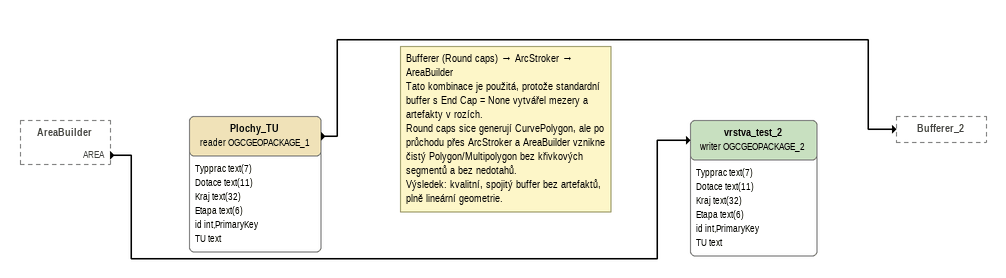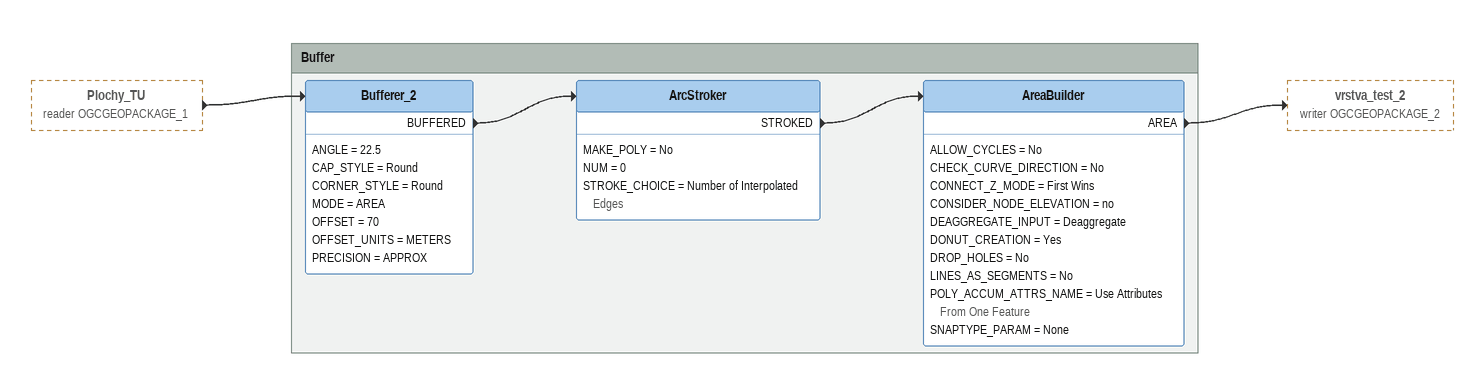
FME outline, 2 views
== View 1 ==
AreaBuilder [outside]
    AREA -> vrstva_test_2 (writer OGCGEOPACKAGE_2)
Note: Bufferer (Round caps) → ArcStroker → AreaBuilder / Tato kombinace je použitá, protože standardní buffer s End Cap = None vytvářel mezery a artefakty v rozích. / Round caps sice generují CurvePolygon, ale po průchodu přes ArcStroker a AreaBuilder vznikne čistý Polygon/Multipolygon bez křivkových segmentů a bez nedotahů. / Výsledek: kvalitní, spojitý buffer bez artefaktů, plně lineární geometrie.
Plochy_TU (reader OGCGEOPACKAGE_1)
    attributes: Typprac text(7), Dotace text(11), Kraj text(32), Etapa text(6), id int,PrimaryKey, TU text
    -> Bufferer_2
vrstva_test_2 (writer OGCGEOPACKAGE_2)
    attributes: Typprac text(7), Dotace text(11), Kraj text(32), Etapa text(6), id int,PrimaryKey, TU text

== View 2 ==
Plochy_TU (reader OGCGEOPACKAGE_1) [outside]
    -> Bufferer_2

Bookmark: Buffer
Bufferer_2
    ANGLE = 22.5
    CAP_STYLE = Round
    CORNER_STYLE = Round
    MODE = AREA
    OFFSET = 70
    OFFSET_UNITS = METERS
    PRECISION = APPROX
    BUFFERED -> ArcStroker
ArcStroker
    MAKE_POLY = No
    NUM = 0
    STROKE_CHOICE = Number of Interpolated Edges
    STROKED -> AreaBuilder
AreaBuilder
    ALLOW_CYCLES = No
    CHECK_CURVE_DIRECTION = No
    CONNECT_Z_MODE = First Wins
    CONSIDER_NODE_ELEVATION = no
    DEAGGREGATE_INPUT = Deaggregate
    DONUT_CREATION = Yes
    DROP_HOLES = No
    LINES_AS_SEGMENTS = No
    POLY_ACCUM_ATTRS_NAME = Use Attributes From One Feature
    SNAPTYPE_PARAM = None
    AREA -> vrstva_test_2 (writer OGCGEOPACKAGE_2)
